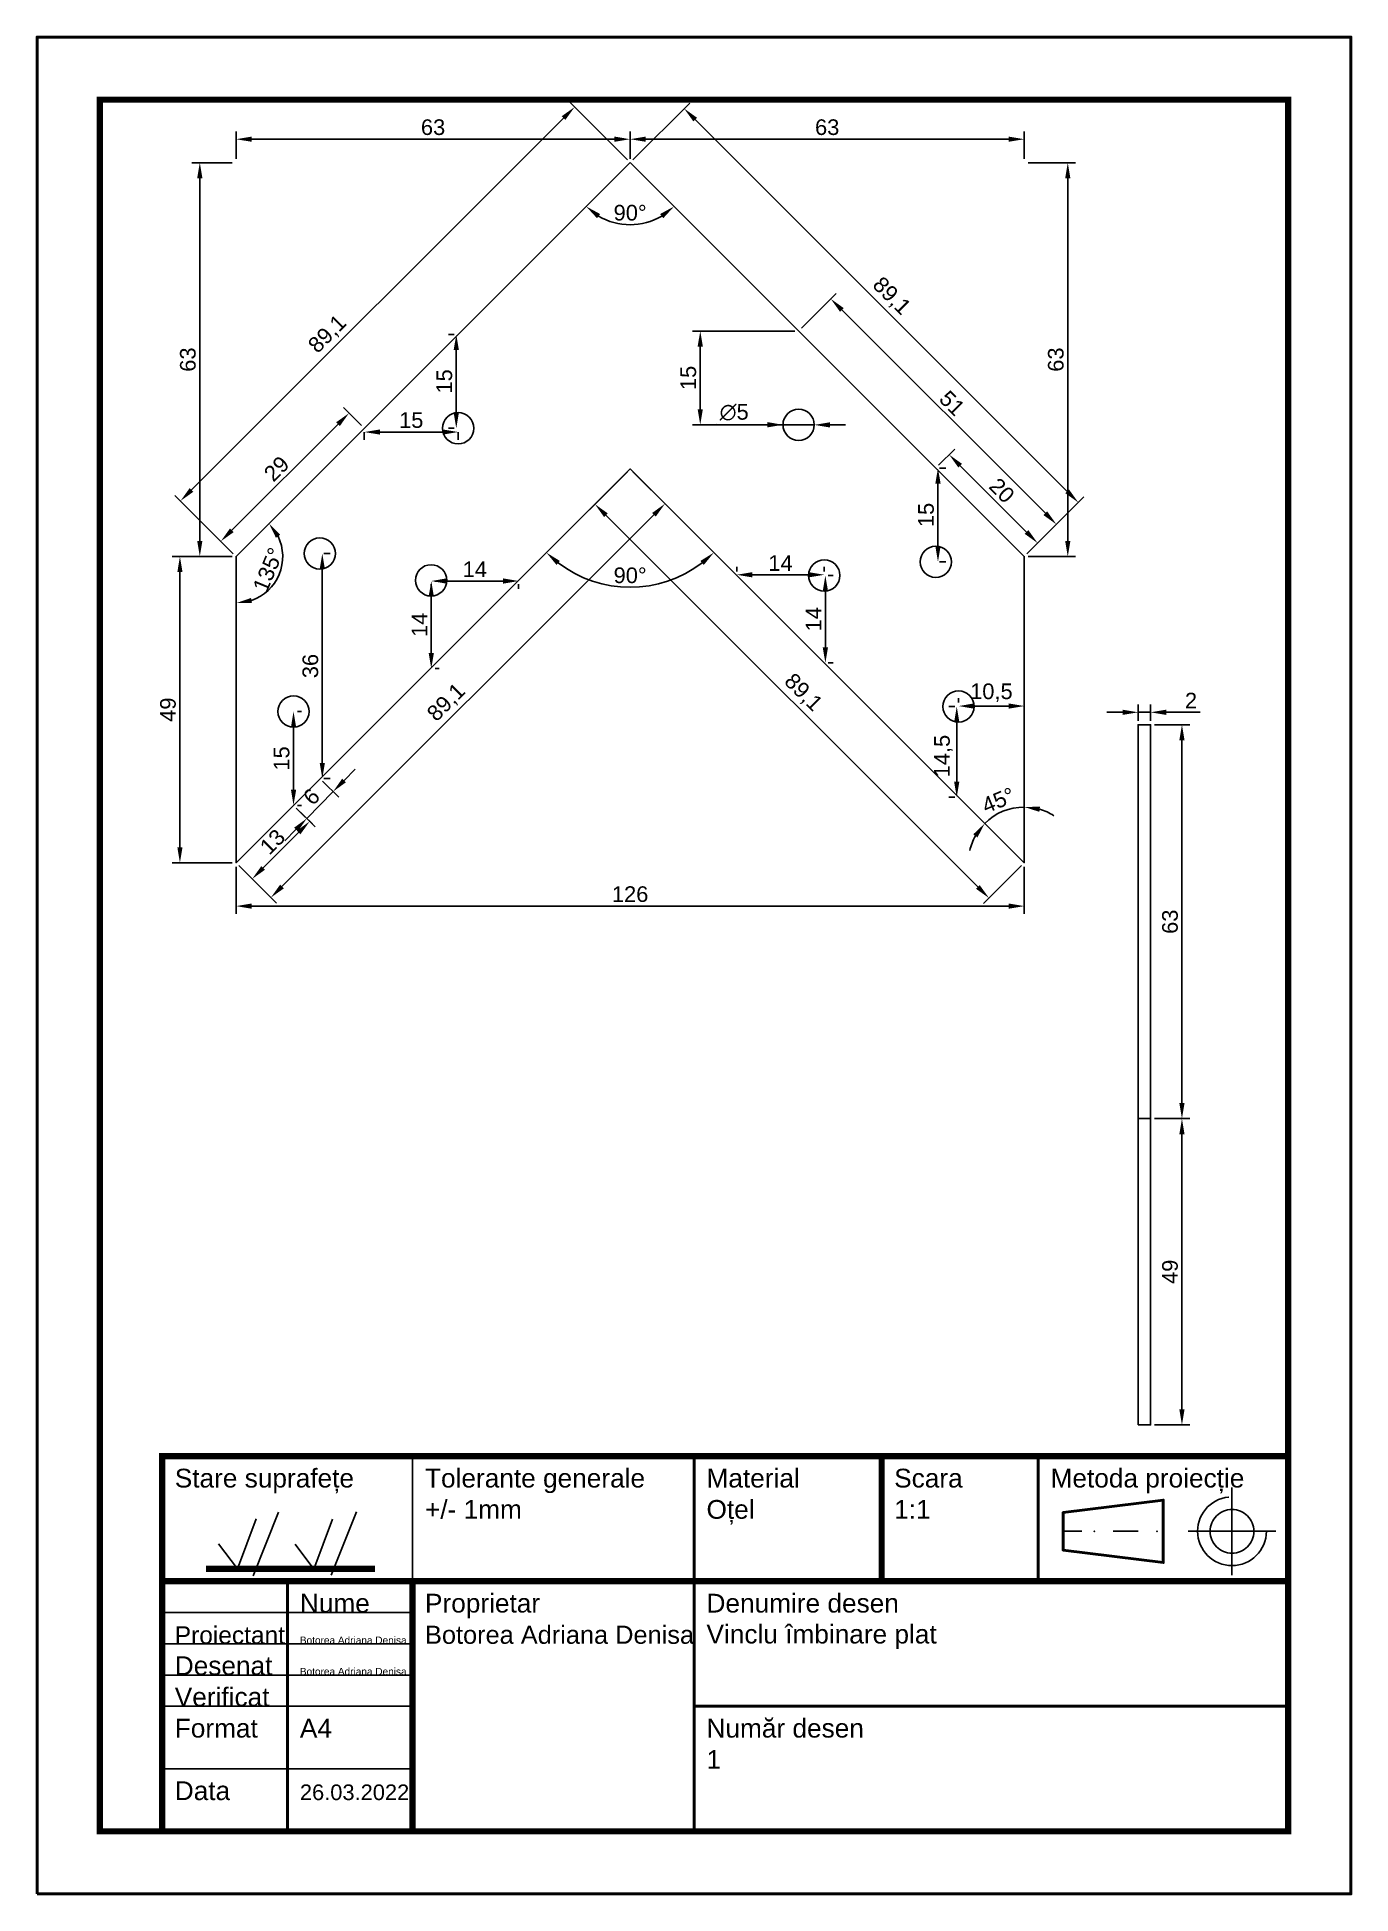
# Model space of a CAD drawing. Header units: millimetres. Extents: x 1366 to 1576, y 1424 to 1721.
import ezdxf

# ---------------------------------------------------------------- set-up
doc = ezdxf.new("R2010")
doc.units = ezdxf.units.MM
doc.linetypes.add('DASHDOTX2', pattern=[50.8, 25.4, -12.7, 0, -12.7])
doc.styles.get("Standard").update_dxf_attribs({"font": 'arial.ttf'})
doc.dimstyles.new('ISO-25', dxfattribs={"dimtxt": 2.5, "dimasz": 2.5, "dimexe": 1.25, "dimexo": 0.625, "dimtad": 1, "dimtxsty": 'Standard', "dimcen": 2.5, "dimadec": 0, "dimazin": 0, "dimtfac": 1, "dimtmove": 0, "dimatfit": 3, "dimfxl": 1, "dimarcsym": 0})

# ---------------------------------------------------------------- blocks, each defined once
blk = doc.blocks.new('*D1')
at = {"color": 0, "lineweight": -2, "transparency": 16777216}
for p, q in [((1460.79, 1701.55), (1460.79, 1705.92)), ((1523.79, 1701.55), (1523.79, 1705.92)), ((1463.29, 1704.67), (1521.29, 1704.67))]:
    blk.add_line(p, q, dxfattribs=at)
at = {"color": 0, "transparency": 16777216}
for points in [[(1463.29, 1705.09), (1463.29, 1704.26), (1460.79, 1704.67)], [(1521.29, 1705.09), (1521.29, 1704.26), (1523.79, 1704.67)]]:
    blk.add_solid(points, dxfattribs=at)
at = {"layer": 'Defpoints', "color": 0, "transparency": 16777216}
for p in [(1523.79, 1704.67), (1460.79, 1700.92), (1523.79, 1700.92)]:
    blk.add_point(p, dxfattribs=at)
at = {"color": 0, "transparency": 16777216, "insert": (1492.29, 1706.58), "char_height": 2.5, "attachment_point": 5}
blk.add_mtext('63', dxfattribs=at)
blk = doc.blocks.new('*D2')
at = {"color": 0, "lineweight": -2, "transparency": 16777216}
for p, q in [((1397.79, 1701.55), (1397.79, 1705.92)), ((1460.79, 1701.55), (1460.79, 1705.92)), ((1400.29, 1704.67), (1458.29, 1704.67))]:
    blk.add_line(p, q, dxfattribs=at)
at = {"color": 0, "transparency": 16777216}
for points in [[(1400.29, 1705.09), (1400.29, 1704.26), (1397.79, 1704.67)], [(1458.29, 1705.09), (1458.29, 1704.26), (1460.79, 1704.67)]]:
    blk.add_solid(points, dxfattribs=at)
at = {"layer": 'Defpoints', "color": 0, "transparency": 16777216}
for p in [(1460.79, 1704.67), (1397.79, 1700.92), (1460.79, 1700.92)]:
    blk.add_point(p, dxfattribs=at)
at = {"color": 0, "transparency": 16777216, "insert": (1429.29, 1706.58), "char_height": 2.5, "attachment_point": 5}
blk.add_mtext('63', dxfattribs=at)
blk = doc.blocks.new('*D3')
at = {"color": 0, "lineweight": -2, "transparency": 16777216}
for p, q in [((1397.17, 1700.92), (1390.75, 1700.92)), ((1392, 1640.42), (1392, 1698.42)), ((1397.17, 1637.92), (1390.75, 1637.92))]:
    blk.add_line(p, q, dxfattribs=at)
at = {"color": 0, "transparency": 16777216}
for points in [[(1391.58, 1698.42), (1392.42, 1698.42), (1392, 1700.92)], [(1391.58, 1640.42), (1392.42, 1640.42), (1392, 1637.92)]]:
    blk.add_solid(points, dxfattribs=at)
at = {"layer": 'Defpoints', "color": 0, "transparency": 16777216}
for p in [(1392, 1700.92), (1397.79, 1700.92), (1397.79, 1637.92)]:
    blk.add_point(p, dxfattribs=at)
at = {"color": 0, "transparency": 16777216, "insert": (1390.1, 1669.42), "char_height": 2.5, "attachment_point": 5, "rotation": 90}
blk.add_mtext('63', dxfattribs=at)
blk = doc.blocks.new('*D4')
at = {"color": 0, "lineweight": -2, "transparency": 16777216}
for p, q in [((1524.42, 1700.92), (1532, 1700.92)), ((1530.75, 1640.42), (1530.75, 1698.42)), ((1524.42, 1637.92), (1532, 1637.92))]:
    blk.add_line(p, q, dxfattribs=at)
at = {"color": 0, "transparency": 16777216}
for points in [[(1530.33, 1698.42), (1531.17, 1698.42), (1530.75, 1700.92)], [(1530.33, 1640.42), (1531.17, 1640.42), (1530.75, 1637.92)]]:
    blk.add_solid(points, dxfattribs=at)
at = {"layer": 'Defpoints', "color": 0, "transparency": 16777216}
for p in [(1523.79, 1700.92), (1530.75, 1700.92), (1523.79, 1637.92)]:
    blk.add_point(p, dxfattribs=at)
at = {"color": 0, "transparency": 16777216, "insert": (1528.85, 1669.42), "char_height": 2.5, "attachment_point": 5, "rotation": 90}
blk.add_mtext('63', dxfattribs=at)
blk = doc.blocks.new('*D5')
at = {"color": 0, "lineweight": -2, "transparency": 16777216}
for p, q in [((1397.79, 1588.3), (1397.79, 1580.75)), ((1523.79, 1588.3), (1523.79, 1580.75)), ((1400.29, 1582), (1521.29, 1582))]:
    blk.add_line(p, q, dxfattribs=at)
at = {"color": 0, "transparency": 16777216}
for points in [[(1400.29, 1582.42), (1400.29, 1581.58), (1397.79, 1582)], [(1521.29, 1582.42), (1521.29, 1581.58), (1523.79, 1582)]]:
    blk.add_solid(points, dxfattribs=at)
at = {"layer": 'Defpoints', "color": 0, "transparency": 16777216}
for p in [(1397.79, 1588.92), (1523.79, 1588.92), (1523.79, 1582)]:
    blk.add_point(p, dxfattribs=at)
at = {"color": 0, "transparency": 16777216, "insert": (1460.79, 1583.9), "char_height": 2.5, "attachment_point": 5}
blk.add_mtext('126', dxfattribs=at)
blk = doc.blocks.new('*D6')
at = {"color": 0, "lineweight": -2, "transparency": 16777216}
for p, q in [((1450.14, 1708.04), (1390.67, 1648.58)), ((1460.35, 1701.37), (1451.02, 1710.69)), ((1397.35, 1638.37), (1388.02, 1647.69))]:
    blk.add_line(p, q, dxfattribs=at)
at = {"color": 0, "transparency": 16777216}
for points in [[(1449.84, 1708.34), (1450.43, 1707.75), (1451.91, 1709.81)], [(1390.38, 1648.87), (1390.97, 1648.28), (1388.91, 1646.81)]]:
    blk.add_solid(points, dxfattribs=at)
at = {"layer": 'Defpoints', "color": 0, "transparency": 16777216}
for p in [(1460.79, 1700.92), (1388.91, 1646.81), (1397.79, 1637.92)]:
    blk.add_point(p, dxfattribs=at)
at = {"color": 0, "transparency": 16777216, "insert": (1412.5, 1673.41), "char_height": 2.5, "attachment_point": 5, "rotation": 45}
blk.add_mtext('89,1', dxfattribs=at)
blk = doc.blocks.new('*D7')
at = {"color": 0, "lineweight": -2, "transparency": 16777216}
for p, q in [((1461.23, 1701.37), (1470.32, 1710.45)), ((1471.2, 1707.8), (1530.67, 1648.33)), ((1524.23, 1638.37), (1533.32, 1647.45))]:
    blk.add_line(p, q, dxfattribs=at)
at = {"color": 0, "transparency": 16777216}
for points in [[(1471.5, 1708.09), (1470.91, 1707.5), (1469.43, 1709.57)], [(1530.96, 1648.63), (1530.37, 1648.04), (1532.43, 1646.57)]]:
    blk.add_solid(points, dxfattribs=at)
at = {"layer": 'Defpoints', "color": 0, "transparency": 16777216}
for p in [(1460.79, 1700.92), (1532.43, 1646.57), (1523.79, 1637.92)]:
    blk.add_point(p, dxfattribs=at)
at = {"color": 0, "transparency": 16777216, "insert": (1502.5, 1679.5), "char_height": 2.5, "attachment_point": 5, "rotation": 315}
blk.add_mtext('89,1', dxfattribs=at)
blk = doc.blocks.new('*D8')
at = {"color": 0, "lineweight": -2, "transparency": 16777216}
for p, q in [((1397.17, 1637.92), (1387.57, 1637.92)), ((1388.82, 1635.42), (1388.82, 1591.42)), ((1397.17, 1588.92), (1387.57, 1588.92))]:
    blk.add_line(p, q, dxfattribs=at)
at = {"color": 0, "transparency": 16777216}
for points in [[(1388.41, 1635.42), (1389.24, 1635.42), (1388.82, 1637.92)], [(1388.41, 1591.42), (1389.24, 1591.42), (1388.82, 1588.92)]]:
    blk.add_solid(points, dxfattribs=at)
at = {"layer": 'Defpoints', "color": 0, "transparency": 16777216}
for p in [(1397.79, 1637.92), (1388.82, 1588.92), (1397.79, 1588.92)]:
    blk.add_point(p, dxfattribs=at)
at = {"color": 0, "transparency": 16777216, "insert": (1386.92, 1613.42), "char_height": 2.5, "attachment_point": 5, "rotation": 90}
blk.add_mtext('49', dxfattribs=at)
blk = doc.blocks.new('*D9')
at = {"color": 0, "lineweight": -2, "transparency": 16777216}
blk.add_arc((1460.79, 1700.92), 9.93, 239.468, 300.532, dxfattribs=at)
at = {"color": 0, "transparency": 16777216}
for points in [[(1455.49, 1692.04), (1456, 1692.7), (1453.77, 1693.91)], [(1465.58, 1692.7), (1466.09, 1692.04), (1467.81, 1693.91)]]:
    blk.add_solid(points, dxfattribs=at)
at = {"layer": 'Defpoints', "color": 0, "transparency": 16777216}
for p in [(1460.79, 1700.92), (1460.79, 1700.92), (1458.22, 1691.34), (1397.79, 1637.92), (1523.79, 1637.92)]:
    blk.add_point(p, dxfattribs=at)
at = {"color": 0, "transparency": 16777216, "insert": (1460.79, 1692.9), "char_height": 2.5, "attachment_point": 5}
blk.add_mtext('90°', dxfattribs=at)
blk = doc.blocks.new('*D11')
at = {"color": 0, "lineweight": -2, "transparency": 16777216}
blk.add_arc((1460.79, 1651.92), 18.92, 232.5745, 307.4255, dxfattribs=at)
at = {"color": 0, "transparency": 16777216}
for points in [[(1449.02, 1636.58), (1449.56, 1637.21), (1447.41, 1638.54)], [(1472.02, 1637.21), (1472.57, 1636.58), (1474.17, 1638.54)]]:
    blk.add_solid(points, dxfattribs=at)
at = {"layer": 'Defpoints', "color": 0, "transparency": 16777216}
for p in [(1460.79, 1651.92), (1460.79, 1651.92), (1455.89, 1633.64), (1397.79, 1588.92), (1523.79, 1588.92)]:
    blk.add_point(p, dxfattribs=at)
at = {"color": 0, "transparency": 16777216, "insert": (1460.79, 1634.9), "char_height": 2.5, "attachment_point": 5}
blk.add_mtext('90°', dxfattribs=at)
blk = doc.blocks.new('*D12')
at = {"color": 0, "lineweight": -2, "transparency": 16777216}
blk.add_arc((1397.79, 1637.92), 7.46, 289.2875, 25.7125, dxfattribs=at)
at = {"color": 0, "transparency": 16777216}
for points in [[(1404.17, 1640.92), (1404.85, 1641.4), (1403.07, 1643.2)], [(1400.33, 1630.47), (1400.19, 1631.29), (1397.79, 1630.46)]]:
    blk.add_solid(points, dxfattribs=at)
at = {"layer": 'Defpoints', "color": 0, "transparency": 16777216}
for p in [(1460.79, 1700.92), (1397.79, 1637.92), (1397.79, 1637.92), (1403.07, 1632.65), (1397.79, 1588.92)]:
    blk.add_point(p, dxfattribs=at)
at = {"color": 0, "transparency": 16777216, "insert": (1402.93, 1635.8), "char_height": 2.5, "attachment_point": 5, "rotation": 67.5}
blk.add_mtext('135°', dxfattribs=at)
blk = doc.blocks.new('*D13')
at = {"color": 0, "lineweight": -2, "transparency": 16777216}
for p, q in [((1461.23, 1651.48), (1467.24, 1645.47)), ((1405.13, 1585.13), (1464.59, 1644.59)), ((1398.23, 1588.48), (1404.24, 1582.47))]:
    blk.add_line(p, q, dxfattribs=at)
at = {"color": 0, "transparency": 16777216}
for points in [[(1464.3, 1644.88), (1464.88, 1644.3), (1466.36, 1646.36)], [(1404.83, 1585.42), (1405.42, 1584.83), (1403.36, 1583.36)]]:
    blk.add_solid(points, dxfattribs=at)
at = {"layer": 'Defpoints', "color": 0, "transparency": 16777216}
for p in [(1460.79, 1651.92), (1466.36, 1646.36), (1397.79, 1588.92)]:
    blk.add_point(p, dxfattribs=at)
at = {"color": 0, "transparency": 16777216, "insert": (1431.5, 1614.5), "char_height": 2.5, "attachment_point": 5, "rotation": 45}
blk.add_mtext('89,1', dxfattribs=at)
blk = doc.blocks.new('*D14')
at = {"color": 0, "lineweight": -2, "transparency": 16777216}
for p, q in [((1460.35, 1651.48), (1454.27, 1645.41)), ((1456.92, 1644.52), (1516.39, 1585.06)), ((1523.35, 1588.48), (1517.27, 1582.41))]:
    blk.add_line(p, q, dxfattribs=at)
at = {"color": 0, "transparency": 16777216}
for points in [[(1457.22, 1644.82), (1456.63, 1644.23), (1455.16, 1646.29)], [(1516.68, 1585.35), (1516.09, 1584.76), (1518.16, 1583.29)]]:
    blk.add_solid(points, dxfattribs=at)
at = {"layer": 'Defpoints', "color": 0, "transparency": 16777216}
for p in [(1460.79, 1651.92), (1523.79, 1588.92), (1518.16, 1583.29)]:
    blk.add_point(p, dxfattribs=at)
at = {"color": 0, "transparency": 16777216, "insert": (1488.38, 1616.08), "char_height": 2.5, "attachment_point": 5, "rotation": 315}
blk.add_mtext('89,1', dxfattribs=at)
blk = doc.blocks.new('*D15')
at = {"color": 0, "lineweight": -2, "transparency": 16777216}
for p, q in [((1407.43, 1597.68), (1410.44, 1594.66)), ((1402.13, 1588.12), (1407.79, 1593.77)), ((1398.23, 1588.48), (1401.25, 1585.47))]:
    blk.add_line(p, q, dxfattribs=at)
at = {"color": 0, "transparency": 16777216}
for points in [[(1407.5, 1594.07), (1408.08, 1593.48), (1409.56, 1595.54)], [(1401.84, 1588.41), (1402.43, 1587.82), (1400.37, 1586.35)]]:
    blk.add_solid(points, dxfattribs=at)
at = {"layer": 'Defpoints', "color": 0, "transparency": 16777216}
for p in [(1406.98, 1598.12), (1409.56, 1595.54), (1397.79, 1588.92)]:
    blk.add_point(p, dxfattribs=at)
at = {"color": 0, "transparency": 16777216, "insert": (1403.62, 1592.29), "char_height": 2.5, "attachment_point": 5, "rotation": 45}
blk.add_mtext('13', dxfattribs=at)
blk = doc.blocks.new('*D16')
at = {"color": 0, "lineweight": -2, "transparency": 16777216}
for p, q in [((1407.61, 1613.12), (1408.23, 1613.12)), ((1406.98, 1600.62), (1406.98, 1610.62)), ((1407.61, 1598.12), (1408.23, 1598.12))]:
    blk.add_line(p, q, dxfattribs=at)
at = {"color": 0, "transparency": 16777216}
for points in [[(1406.57, 1610.62), (1407.4, 1610.62), (1406.98, 1613.12)], [(1406.57, 1600.62), (1407.4, 1600.62), (1406.98, 1598.12)]]:
    blk.add_solid(points, dxfattribs=at)
at = {"layer": 'Defpoints', "color": 0, "transparency": 16777216}
for p in [(1406.98, 1613.12), (1406.98, 1613.12), (1406.98, 1598.12)]:
    blk.add_point(p, dxfattribs=at)
at = {"color": 0, "transparency": 16777216, "insert": (1405.08, 1605.62), "char_height": 2.5, "attachment_point": 5, "rotation": 90}
blk.add_mtext('15', dxfattribs=at)
blk = doc.blocks.new('*D17')
at = {"color": 0, "lineweight": -2, "transparency": 16777216}
for p, q in [((1415.06, 1602.1), (1416.81, 1603.89)), ((1411.63, 1601.97), (1414.2, 1599.44)), ((1409.11, 1596.03), (1413.31, 1600.32)), ((1407.43, 1597.68), (1410.01, 1595.16)), ((1407.36, 1594.25), (1405.61, 1592.46))]:
    blk.add_line(p, q, dxfattribs=at)
at = {"color": 0, "transparency": 16777216}
for points in [[(1414.76, 1602.39), (1415.36, 1601.81), (1413.31, 1600.32)], [(1407.07, 1594.54), (1407.66, 1593.95), (1409.11, 1596.03)]]:
    blk.add_solid(points, dxfattribs=at)
at = {"layer": 'Defpoints', "color": 0, "transparency": 16777216}
for p in [(1411.18, 1602.4), (1406.98, 1598.12), (1413.31, 1600.32)]:
    blk.add_point(p, dxfattribs=at)
at = {"color": 0, "transparency": 16777216, "insert": (1409.85, 1599.5), "char_height": 2.5, "attachment_point": 5, "rotation": 45.5913}
blk.add_mtext('6', dxfattribs=at)
blk = doc.blocks.new('*D18')
at = {"color": 0, "lineweight": -2, "transparency": 16777216}
for p, q in [((1411.81, 1638.4), (1412.83, 1638.4)), ((1411.58, 1635.9), (1411.58, 1604.9)), ((1411.81, 1602.4), (1412.83, 1602.4))]:
    blk.add_line(p, q, dxfattribs=at)
at = {"color": 0, "transparency": 16777216}
for points in [[(1411.17, 1635.9), (1412, 1635.9), (1411.58, 1638.4)], [(1411.17, 1604.9), (1412, 1604.9), (1411.58, 1602.4)]]:
    blk.add_solid(points, dxfattribs=at)
at = {"layer": 'Defpoints', "color": 0, "transparency": 16777216}
for p in [(1411.18, 1638.4), (1411.18, 1602.4), (1411.58, 1602.4)]:
    blk.add_point(p, dxfattribs=at)
at = {"color": 0, "transparency": 16777216, "insert": (1409.68, 1620.4), "char_height": 2.5, "attachment_point": 5, "rotation": 90}
blk.add_mtext('36', dxfattribs=at)
blk = doc.blocks.new('*D19')
at = {"color": 0, "lineweight": -2, "transparency": 16777216}
for p, q in [((1431.47, 1634), (1440.47, 1634)), ((1428.97, 1633.48), (1428.97, 1632.75)), ((1442.97, 1633.48), (1442.97, 1632.75))]:
    blk.add_line(p, q, dxfattribs=at)
at = {"color": 0, "transparency": 16777216}
for points in [[(1431.47, 1634.42), (1431.47, 1633.58), (1428.97, 1634)], [(1440.47, 1634.42), (1440.47, 1633.58), (1442.97, 1634)]]:
    blk.add_solid(points, dxfattribs=at)
at = {"layer": 'Defpoints', "color": 0, "transparency": 16777216}
for p in [(1428.97, 1634.1), (1442.97, 1634.1), (1442.97, 1634)]:
    blk.add_point(p, dxfattribs=at)
at = {"color": 0, "transparency": 16777216, "insert": (1435.97, 1635.88), "char_height": 2.5, "attachment_point": 5}
blk.add_mtext('14', dxfattribs=at)
blk = doc.blocks.new('*D20')
at = {"color": 0, "lineweight": -2, "transparency": 16777216}
for p, q in [((1429.6, 1634), (1430.25, 1634)), ((1429, 1631.5), (1429, 1622.5)), ((1429.6, 1620), (1430.25, 1620))]:
    blk.add_line(p, q, dxfattribs=at)
at = {"color": 0, "transparency": 16777216}
for points in [[(1428.58, 1631.5), (1429.42, 1631.5), (1429, 1634)], [(1428.58, 1622.5), (1429.42, 1622.5), (1429, 1620)]]:
    blk.add_solid(points, dxfattribs=at)
at = {"layer": 'Defpoints', "color": 0, "transparency": 16777216}
for p in [(1428.97, 1634), (1428.97, 1620), (1429, 1620)]:
    blk.add_point(p, dxfattribs=at)
at = {"color": 0, "transparency": 16777216, "insert": (1427.12, 1627), "char_height": 2.5, "attachment_point": 5, "rotation": 90}
blk.add_mtext('14', dxfattribs=at)
blk = doc.blocks.new('*D21')
at = {"color": 0, "lineweight": -2, "transparency": 16777216}
for p, q in [((1417.85, 1658.87), (1414.98, 1661.75)), ((1397.13, 1642.13), (1414.1, 1659.1)), ((1397.35, 1638.37), (1394.47, 1641.24))]:
    blk.add_line(p, q, dxfattribs=at)
at = {"color": 0, "transparency": 16777216}
for points in [[(1413.8, 1659.39), (1414.39, 1658.8), (1415.86, 1660.86)], [(1396.83, 1642.42), (1397.42, 1641.83), (1395.36, 1640.36)]]:
    blk.add_solid(points, dxfattribs=at)
at = {"layer": 'Defpoints', "color": 0, "transparency": 16777216}
for p in [(1415.86, 1660.86), (1418.3, 1658.43), (1397.79, 1637.92)]:
    blk.add_point(p, dxfattribs=at)
at = {"color": 0, "transparency": 16777216, "insert": (1404.27, 1651.96), "char_height": 2.5, "attachment_point": 5, "rotation": 45}
blk.add_mtext('29', dxfattribs=at)
blk = doc.blocks.new('*D22')
at = {"color": 0, "lineweight": -2, "transparency": 16777216}
for p, q in [((1418.3, 1657.81), (1418.3, 1656.58)), ((1420.8, 1657.83), (1430.8, 1657.83)), ((1433.3, 1657.81), (1433.3, 1656.58))]:
    blk.add_line(p, q, dxfattribs=at)
at = {"color": 0, "transparency": 16777216}
for points in [[(1420.8, 1658.25), (1420.8, 1657.42), (1418.3, 1657.83)], [(1430.8, 1658.25), (1430.8, 1657.42), (1433.3, 1657.83)]]:
    blk.add_solid(points, dxfattribs=at)
at = {"layer": 'Defpoints', "color": 0, "transparency": 16777216}
for p in [(1418.3, 1658.43), (1433.3, 1658.43), (1433.3, 1657.83)]:
    blk.add_point(p, dxfattribs=at)
at = {"color": 0, "transparency": 16777216, "insert": (1425.8, 1659.73), "char_height": 2.5, "attachment_point": 5}
blk.add_mtext('15', dxfattribs=at)
blk = doc.blocks.new('*D23')
at = {"color": 0, "lineweight": -2, "transparency": 16777216}
for p, q in [((1432.67, 1673.43), (1431.75, 1673.43)), ((1433, 1660.93), (1433, 1670.93)), ((1432.67, 1658.43), (1431.75, 1658.43))]:
    blk.add_line(p, q, dxfattribs=at)
at = {"color": 0, "transparency": 16777216}
for points in [[(1432.58, 1670.93), (1433.42, 1670.93), (1433, 1673.43)], [(1432.58, 1660.93), (1433.42, 1660.93), (1433, 1658.43)]]:
    blk.add_solid(points, dxfattribs=at)
at = {"layer": 'Defpoints', "color": 0, "transparency": 16777216}
for p in [(1433, 1673.43), (1433.3, 1673.43), (1433.3, 1658.43)]:
    blk.add_point(p, dxfattribs=at)
at = {"color": 0, "transparency": 16777216, "insert": (1431.1, 1665.93), "char_height": 2.5, "attachment_point": 5, "rotation": 90}
blk.add_mtext('15', dxfattribs=at)
blk = doc.blocks.new('*D24')
at = {"color": 0, "lineweight": -2, "transparency": 16777216}
for p, q in [((1512.67, 1613.92), (1511.75, 1613.92)), ((1513, 1611.42), (1513, 1601.92)), ((1512.67, 1599.42), (1511.75, 1599.42))]:
    blk.add_line(p, q, dxfattribs=at)
at = {"color": 0, "transparency": 16777216}
for points in [[(1512.58, 1611.42), (1513.42, 1611.42), (1513, 1613.92)], [(1512.58, 1601.92), (1513.42, 1601.92), (1513, 1599.42)]]:
    blk.add_solid(points, dxfattribs=at)
at = {"layer": 'Defpoints', "color": 0, "transparency": 16777216}
for p in [(1513.29, 1613.92), (1513, 1599.42), (1513.29, 1599.42)]:
    blk.add_point(p, dxfattribs=at)
at = {"color": 0, "transparency": 16777216, "insert": (1510.87, 1606), "char_height": 2.5, "attachment_point": 5, "rotation": 90}
blk.add_mtext('14,5', dxfattribs=at)
blk = doc.blocks.new('*D25')
at = {"color": 0, "lineweight": -2, "transparency": 16777216}
for p, q in [((1513.29, 1614.55), (1513.29, 1615.25)), ((1515.79, 1614), (1521.29, 1614)), ((1523.79, 1614.55), (1523.79, 1615.25))]:
    blk.add_line(p, q, dxfattribs=at)
at = {"color": 0, "transparency": 16777216}
for points in [[(1515.79, 1614.42), (1515.79, 1613.58), (1513.29, 1614)], [(1521.29, 1614.42), (1521.29, 1613.58), (1523.79, 1614)]]:
    blk.add_solid(points, dxfattribs=at)
at = {"layer": 'Defpoints', "color": 0, "transparency": 16777216}
for p in [(1513.29, 1613.92), (1523.79, 1614), (1523.79, 1613.92)]:
    blk.add_point(p, dxfattribs=at)
at = {"color": 0, "transparency": 16777216, "insert": (1518.54, 1616.13), "char_height": 2.5, "attachment_point": 5}
blk.add_mtext('10,5', dxfattribs=at)
blk = doc.blocks.new('*D26')
at = {"color": 0, "lineweight": -2, "transparency": 16777216}
for start, end in [(90, 135), (57.7807, 73.8903), (151.1097, 167.2193)]:
    blk.add_arc((1523.79, 1588.92), 8.92, start, end, dxfattribs=at)
at = {"color": 0, "transparency": 16777216}
for points in [[(1526.21, 1597.08), (1526.32, 1597.91), (1523.79, 1597.85)], [(1515.65, 1593.49), (1516.31, 1592.98), (1517.48, 1595.23)]]:
    blk.add_solid(points, dxfattribs=at)
at = {"layer": 'Defpoints', "color": 0, "transparency": 16777216}
for p in [(1460.79, 1651.92), (1523.79, 1637.92), (1521.48, 1597.54), (1523.79, 1588.92), (1523.79, 1588.92)]:
    blk.add_point(p, dxfattribs=at)
at = {"color": 0, "transparency": 16777216, "insert": (1519.65, 1598.92), "char_height": 2.5, "attachment_point": 5, "rotation": 22.5}
blk.add_mtext('45°', dxfattribs=at)
blk = doc.blocks.new('*D27')
at = {"color": 0, "lineweight": -2, "transparency": 16777216}
for p, q in [((1477.83, 1635.51), (1477.83, 1636.25)), ((1480.33, 1635), (1489.33, 1635)), ((1491.83, 1635.51), (1491.83, 1636.25))]:
    blk.add_line(p, q, dxfattribs=at)
at = {"color": 0, "transparency": 16777216}
for points in [[(1480.33, 1635.42), (1480.33, 1634.58), (1477.83, 1635)], [(1489.33, 1635.42), (1489.33, 1634.58), (1491.83, 1635)]]:
    blk.add_solid(points, dxfattribs=at)
at = {"layer": 'Defpoints', "color": 0, "transparency": 16777216}
for p in [(1477.83, 1634.89), (1491.83, 1635), (1491.83, 1634.89)]:
    blk.add_point(p, dxfattribs=at)
at = {"color": 0, "transparency": 16777216, "insert": (1484.83, 1636.88), "char_height": 2.5, "attachment_point": 5}
blk.add_mtext('14', dxfattribs=at)
blk = doc.blocks.new('*D28')
at = {"color": 0, "lineweight": -2, "transparency": 16777216}
for p, q in [((1492.45, 1634.89), (1493.25, 1634.89)), ((1492, 1632.39), (1492, 1623.39)), ((1492.45, 1620.89), (1493.25, 1620.89))]:
    blk.add_line(p, q, dxfattribs=at)
at = {"color": 0, "transparency": 16777216}
for points in [[(1491.58, 1632.39), (1492.42, 1632.39), (1492, 1634.89)], [(1491.58, 1623.39), (1492.42, 1623.39), (1492, 1620.89)]]:
    blk.add_solid(points, dxfattribs=at)
at = {"layer": 'Defpoints', "color": 0, "transparency": 16777216}
for p in [(1491.83, 1634.89), (1491.83, 1620.89), (1492, 1620.89)]:
    blk.add_point(p, dxfattribs=at)
at = {"color": 0, "transparency": 16777216, "insert": (1490.12, 1627.89), "char_height": 2.5, "attachment_point": 5, "rotation": 90}
blk.add_mtext('14', dxfattribs=at)
blk = doc.blocks.new('*D29')
at = {"color": 0, "lineweight": -2, "transparency": 16777216}
for p, q in [((1510.09, 1652.51), (1512.67, 1655.09)), ((1524.17, 1641.83), (1513.56, 1652.44)), ((1524.23, 1638.37), (1526.82, 1640.95))]:
    blk.add_line(p, q, dxfattribs=at)
at = {"color": 0, "transparency": 16777216}
for points in [[(1513.85, 1652.74), (1513.26, 1652.15), (1511.79, 1654.21)], [(1524.46, 1642.13), (1523.87, 1641.54), (1525.93, 1640.07)]]:
    blk.add_solid(points, dxfattribs=at)
at = {"layer": 'Defpoints', "color": 0, "transparency": 16777216}
for p in [(1509.65, 1652.07), (1511.79, 1654.21), (1523.79, 1637.92)]:
    blk.add_point(p, dxfattribs=at)
at = {"color": 0, "transparency": 16777216, "insert": (1520.21, 1648.48), "char_height": 2.5, "attachment_point": 5, "rotation": 315}
blk.add_mtext('20', dxfattribs=at)
blk = doc.blocks.new('*D30')
at = {"color": 0, "lineweight": -2, "transparency": 16777216}
for p, q in [((1510.27, 1652.07), (1511.25, 1652.07)), ((1510, 1649.57), (1510, 1639.57)), ((1510.27, 1637.07), (1511.25, 1637.07))]:
    blk.add_line(p, q, dxfattribs=at)
at = {"color": 0, "transparency": 16777216}
for points in [[(1509.58, 1649.57), (1510.42, 1649.57), (1510, 1652.07)], [(1509.58, 1639.57), (1510.42, 1639.57), (1510, 1637.07)]]:
    blk.add_solid(points, dxfattribs=at)
at = {"layer": 'Defpoints', "color": 0, "transparency": 16777216}
for p in [(1509.65, 1652.07), (1509.65, 1637.07), (1510, 1637.07)]:
    blk.add_point(p, dxfattribs=at)
at = {"color": 0, "transparency": 16777216, "insert": (1508.1, 1644.57), "char_height": 2.5, "attachment_point": 5, "rotation": 90}
blk.add_mtext('15', dxfattribs=at)
blk = doc.blocks.new('*D31')
at = {"color": 0, "lineweight": -2, "transparency": 16777216}
for p, q in [((1474.6, 1659.02), (1482.73, 1659)), ((1490.23, 1658.98), (1485.23, 1658.99)), ((1492.73, 1658.98), (1495.23, 1658.97))]:
    blk.add_line(p, q, dxfattribs=at)
at = {"color": 0, "transparency": 16777216}
for points in [[(1482.73, 1659.42), (1482.73, 1658.58), (1485.23, 1658.99)], [(1492.73, 1659.39), (1492.73, 1658.56), (1490.23, 1658.98)]]:
    blk.add_solid(points, dxfattribs=at)
at = {"layer": 'Defpoints', "color": 0, "transparency": 16777216}
for p in [(1485.23, 1658.99), (1490.23, 1658.98)]:
    blk.add_point(p, dxfattribs=at)
at = {"color": 0, "transparency": 16777216, "insert": (1477.42, 1660.98), "char_height": 2.5, "attachment_point": 5, "rotation": 359.8704}
blk.add_mtext('∅5', dxfattribs=at)
blk = doc.blocks.new('*D32')
at = {"color": 0, "lineweight": -2, "transparency": 16777216}
for p, q in [((1488.17, 1674.43), (1493.75, 1680.01)), ((1527.17, 1644.83), (1494.64, 1677.36)), ((1524.23, 1638.37), (1529.82, 1643.95))]:
    blk.add_line(p, q, dxfattribs=at)
at = {"color": 0, "transparency": 16777216}
for points in [[(1494.93, 1677.66), (1494.34, 1677.07), (1492.87, 1679.13)], [(1527.46, 1645.13), (1526.87, 1644.54), (1528.93, 1643.07)]]:
    blk.add_solid(points, dxfattribs=at)
at = {"layer": 'Defpoints', "color": 0, "transparency": 16777216}
for p in [(1492.87, 1679.13), (1487.73, 1673.99), (1523.79, 1637.92)]:
    blk.add_point(p, dxfattribs=at)
at = {"color": 0, "transparency": 16777216, "insert": (1512.25, 1662.44), "char_height": 2.5, "attachment_point": 5, "rotation": 315}
blk.add_mtext('51', dxfattribs=at)
blk = doc.blocks.new('*D33')
at = {"color": 0, "lineweight": -2, "transparency": 16777216}
for p, q in [((1487.1, 1673.99), (1470.75, 1673.99)), ((1472, 1661.49), (1472, 1671.49)), ((1487.1, 1658.99), (1470.75, 1658.99))]:
    blk.add_line(p, q, dxfattribs=at)
at = {"color": 0, "transparency": 16777216}
for points in [[(1471.58, 1671.49), (1472.42, 1671.49), (1472, 1673.99)], [(1471.58, 1661.49), (1472.42, 1661.49), (1472, 1658.99)]]:
    blk.add_solid(points, dxfattribs=at)
at = {"layer": 'Defpoints', "color": 0, "transparency": 16777216}
for p in [(1472, 1673.99), (1487.73, 1673.99), (1487.73, 1658.99)]:
    blk.add_point(p, dxfattribs=at)
at = {"color": 0, "transparency": 16777216, "insert": (1470.1, 1666.49), "char_height": 2.5, "attachment_point": 5, "rotation": 90}
blk.add_mtext('15', dxfattribs=at)
blk = doc.blocks.new('*D34')
at = {"color": 0, "lineweight": -2, "transparency": 16777216}
for p, q in [((1544.63, 1548), (1550.25, 1548)), ((1549, 1545.5), (1549, 1501.5)), ((1544.63, 1499), (1550.25, 1499))]:
    blk.add_line(p, q, dxfattribs=at)
at = {"color": 0, "transparency": 16777216}
for points in [[(1548.58, 1545.5), (1549.42, 1545.5), (1549, 1548)], [(1548.58, 1501.5), (1549.42, 1501.5), (1549, 1499)]]:
    blk.add_solid(points, dxfattribs=at)
at = {"layer": 'Defpoints', "color": 0, "transparency": 16777216}
for p in [(1544, 1548), (1544, 1499), (1549, 1499)]:
    blk.add_point(p, dxfattribs=at)
at = {"color": 0, "transparency": 16777216, "insert": (1547.1, 1523.5), "char_height": 2.5, "attachment_point": 5, "rotation": 90}
blk.add_mtext('49', dxfattribs=at)
blk = doc.blocks.new('*D35')
at = {"color": 0, "lineweight": -2, "transparency": 16777216}
for p, q in [((1544.63, 1611), (1550.25, 1611)), ((1549, 1608.5), (1549, 1550.5)), ((1544.63, 1548), (1550.25, 1548))]:
    blk.add_line(p, q, dxfattribs=at)
at = {"color": 0, "transparency": 16777216}
for points in [[(1548.58, 1608.5), (1549.42, 1608.5), (1549, 1611)], [(1548.58, 1550.5), (1549.42, 1550.5), (1549, 1548)]]:
    blk.add_solid(points, dxfattribs=at)
at = {"layer": 'Defpoints', "color": 0, "transparency": 16777216}
for p in [(1544, 1611), (1544, 1548), (1549, 1548)]:
    blk.add_point(p, dxfattribs=at)
at = {"color": 0, "transparency": 16777216, "insert": (1547.1, 1579.5), "char_height": 2.5, "attachment_point": 5, "rotation": 90}
blk.add_mtext('63', dxfattribs=at)
blk = doc.blocks.new('*D36')
at = {"color": 0, "lineweight": -2, "transparency": 16777216}
for p, q in [((1539.5, 1613), (1537, 1613)), ((1542, 1611.62), (1542, 1614.25)), ((1542, 1613), (1544, 1613)), ((1544, 1611.62), (1544, 1614.25)), ((1546.5, 1613), (1551.91, 1613))]:
    blk.add_line(p, q, dxfattribs=at)
at = {"color": 0, "transparency": 16777216}
for points in [[(1539.5, 1613.42), (1539.5, 1612.58), (1542, 1613)], [(1546.5, 1613.42), (1546.5, 1612.58), (1544, 1613)]]:
    blk.add_solid(points, dxfattribs=at)
at = {"layer": 'Defpoints', "color": 0, "transparency": 16777216}
for p in [(1544, 1613), (1542, 1611), (1544, 1611)]:
    blk.add_point(p, dxfattribs=at)
at = {"color": 0, "transparency": 16777216, "insert": (1550.45, 1614.88), "char_height": 2.5, "attachment_point": 5}
blk.add_mtext('2', dxfattribs=at)

msp = doc.modelspace()

# ---------------------------------------------------------------- linework, layer by layer
for p, q in [((1544, 1548), (1542, 1548)), ((1544, 1499), (1544, 1548)), ((1426, 1474), (1426, 1494)), ((1471, 1494), (1473, 1494)), ((1501, 1494), (1503, 1494)), ((1400.541, 1474.892), (1404.605, 1485.05)), ((1413.002, 1474.971), (1417.066, 1485.129)), ((1398, 1476), (1401, 1484)), ((1410.218, 1475.921), (1413.218, 1483.921)), ((1398, 1476), (1395, 1480)), ((1410.218, 1475.921), (1407.218, 1479.921)), ((1386, 1469), (1426, 1469)), ((1386, 1464), (1426, 1464)), ((1386, 1459), (1426, 1459)), ((1386, 1454), (1426, 1454)), ((1471, 1454), (1471, 1454)), ((1471, 1454), (1473, 1454)), ((1386, 1444), (1426, 1444))]:
    msp.add_line(p, q)
at = {"lineweight": 50}
for p, q in [((1471, 1434), (1471, 1494)), ((1526, 1494), (1526, 1474)), ((1406, 1434), (1406, 1474)), ((1566, 1454), (1566, 1474)), ((1566, 1454), (1471, 1454))]:
    msp.add_line(p, q, dxfattribs=at)
at = {"linetype": 'DASHDOTX2'}
for p, q in [((1530, 1482), (1533, 1482)), ((1538, 1482), (1542, 1482))]:
    msp.add_line(p, q, dxfattribs=at)
at = {"lineweight": 50}
msp.add_lwpolyline([(1366, 1424), (1576, 1424), (1576, 1721), (1366, 1721)], close=True, dxfattribs=at)
at = {"lineweight": 100, "const_width": 1}
for points in [[(1376, 1434), (1566, 1434), (1566, 1711), (1376, 1711)], [(1566, 1434), (1386, 1434), (1386, 1494), (1566, 1494)]]:
    msp.add_lwpolyline(points, close=True, dxfattribs=at)
for points in [[(1460.791, 1700.925), (1397.791, 1637.925), (1397.791, 1588.925), (1460.791, 1651.925), (1523.791, 1588.925), (1523.791, 1637.925), (1460.791, 1700.925)], [(1542, 1499), (1544, 1499), (1544, 1611), (1542, 1611), (1542, 1499)]]:
    msp.add_lwpolyline(points)
for points in [[(1501, 1494), (1501, 1474)], [(1393, 1476), (1420, 1476)], [(1471, 1474), (1386, 1474)], [(1426, 1434), (1426, 1474)]]:
    msp.add_lwpolyline(points, dxfattribs=at)
at = {"linetype": 'DASHDOTX2'}
msp.add_lwpolyline([(1557, 1482), (1564, 1482), (1550, 1482), (1557, 1482), (1557, 1475), (1557, 1489)], dxfattribs=at)
at = {"lineweight": 50}
for points in [[(1546, 1482), (1546, 1487), (1546, 1477), (1530, 1479), (1530, 1485), (1546, 1487)], [(1530, 1482), (1530, 1485), (1530, 1479)]]:
    msp.add_lwpolyline(points, dxfattribs=at)
at = {"lineweight": 50, "const_width": 1}
msp.add_lwpolyline([(1566, 1474), (1471, 1474)], dxfattribs=at)
for centre in [(1433.297, 1658.431), (1487.728, 1658.987), (1411.182, 1638.403), (1509.649, 1637.067), (1428.971, 1634.105), (1491.829, 1634.887), (1513.291, 1613.925), (1406.983, 1613.117)]:
    msp.add_circle(centre, 2.5)
at = {"linetype": 'DASHDOTX2'}
for radius in [5.5, 3.5]:
    msp.add_circle((1557, 1482), radius, dxfattribs=at)
for p in [(1535, 1482), (1545, 1482), (1557, 1482)]:
    msp.add_point(p, dxfattribs=at)

# ---------------------------------------------------------------- texts
at = {"lineweight": 50}
for s, p in [('Stare suprafețe', (1388, 1489)), ('Tolerante generale', (1428, 1489)), ('Material', (1473, 1489)), ('Scara', (1503, 1489)), ('Metoda proiecție', (1528, 1489)), ('Proprietar', (1428, 1469)), ('Denumire desen', (1473, 1469)), ('Număr desen', (1473, 1449))]:
    msp.add_text(s, height=3, dxfattribs=at).set_placement(p)
for s, height, p in [('+/- 1mm', 3, (1428, 1484)), ('Oțel', 3, (1473, 1484)), ('1:1', 3, (1503, 1484)), ('Nume', 3, (1408, 1469)), ('Vinclu îmbinare plat', 3, (1473, 1464.05)), ('Proiectant', 2.8, (1388, 1464)), ('Botorea Adriana Denisa', 1.15, (1408, 1464)), ('Botorea Adriana Denisa', 2.9, (1428, 1464)), ('Desenat', 3, (1388, 1459)), ('Botorea Adriana Denisa', 1.15, (1408, 1459)), ('Verificat', 3, (1388, 1454)), ('Format', 3, (1388, 1449)), ('A4', 3, (1408, 1449)), ('1', 3, (1473, 1444)), ('Data', 3, (1388, 1439)), ('26.03.2022', 2.5, (1408, 1439))]:
    msp.add_text(s, height=height).set_placement(p)

# ---------------------------------------------------------------- dimensions: what is measured, and where the dimension line sits
at = {"color": 1}
for base, p1, p2, angle, picture, middle in [((1388.906, 1646.809), (1460.791, 1700.925), (1397.791, 1637.925), 225, '*D6', (1414, 1671.902)), ((1532.433, 1646.567), (1460.791, 1700.925), (1523.791, 1637.925), 315, '*D7', (1501, 1678)), ((1530.75, 1700.925), (1523.791, 1637.925), (1523.791, 1700.925), 90, '*D4', (1530.75, 1669.425)), ((1433, 1673.431), (1433.297, 1658.431), (1433.297, 1673.431), 90, '*D23', (1433, 1665.931)), ((1433.297, 1657.832), (1418.297, 1658.431), (1433.297, 1658.431), 0, '*D22', (1425.797, 1657.832)), ((1466.358, 1646.358), (1397.791, 1588.925), (1460.791, 1651.925), 45, '*D13', (1433, 1613)), ((1518.156, 1583.29), (1460.791, 1651.925), (1523.791, 1588.925), 315, '*D14', (1486.875, 1614.572)), ((1388.822, 1588.925), (1397.791, 1637.925), (1397.791, 1588.925), 270, '*D8', (1388.822, 1613.425)), ((1411.583, 1602.403), (1411.182, 1638.403), (1411.182, 1602.403), 270, '*D18', (1411.583, 1620.403)), ((1442.971, 1634), (1428.971, 1634.105), (1442.971, 1634.105), 0, '*D19', (1435.971, 1634)), ((1491.829, 1635), (1477.829, 1634.887), (1491.829, 1634.887), 0, '*D27', (1484.829, 1635)), ((1429, 1620), (1428.971, 1634), (1428.971, 1620), 270, '*D20', (1429, 1627)), ((1492, 1620.887), (1491.829, 1634.887), (1491.829, 1620.887), 270, '*D28', (1492, 1627.887)), ((1523.791, 1614), (1513.291, 1613.925), (1523.791, 1613.925), 0, '*D25', (1518.541, 1614)), ((1513, 1599.425), (1513.291, 1613.925), (1513.291, 1599.425), 270, '*D24', (1513, 1606)), ((1549, 1499), (1544, 1548), (1544, 1499), 270, '*D34', (1549, 1523.5))]:
    dim = msp.add_linear_dim(base=base, p1=p1, p2=p2, angle=angle, dimstyle='ISO-25', dxfattribs=at)
    dim.commit()
    dim.dimension.update_dxf_attribs({"geometry": picture, "text_midpoint": middle, "dimtype": 161})
dim = msp.add_linear_dim(base=(1460.791, 1704.675), p1=(1397.791, 1700.925), p2=(1460.791, 1700.925), dimstyle='ISO-25', dxfattribs=at)
dim.commit()
dim.dimension.update_dxf_attribs({"geometry": '*D2', "text_midpoint": (1429.291, 1706.577)})
dim = msp.add_linear_dim(base=(1523.791, 1704.675), p1=(1460.791, 1700.925), p2=(1523.791, 1700.925), dimstyle='ISO-25', dxfattribs=at)
dim.commit()
dim.dimension.update_dxf_attribs({"geometry": '*D1', "text_midpoint": (1492.291, 1704.675), "dimtype": 160})
for p1, p2, distance, picture, middle in [((1397.791, 1637.925), (1397.791, 1700.925), 5.791, '*D3', (1390.098, 1669.425)), ((1523.791, 1637.925), (1487.728, 1673.987), -7.272, '*D32', (1512.246, 1662.443)), ((1487.728, 1658.987), (1487.728, 1673.987), 15.728, '*D33', (1470.099, 1666.487)), ((1397.791, 1637.925), (1418.297, 1658.431), 3.441, '*D21', (1404.266, 1651.955)), ((1523.791, 1637.925), (1509.649, 1652.067), -3.03, '*D29', (1520.207, 1648.483)), ((1509.649, 1652.067), (1509.649, 1637.067), 0.351, '*D30', (1508.099, 1644.567)), ((1542, 1611), (1544, 1611), 2, '*D36', (1550.453, 1614.88)), ((1406.983, 1598.117), (1406.983, 1613.117), 0, '*D16', (1405.082, 1605.617)), ((1544, 1611), (1544, 1548), 5, '*D35', (1547.098, 1579.5)), ((1406.983, 1598.117), (1411.182, 1602.403), -2.981, '*D17', (1409.853, 1599.505)), ((1397.791, 1588.925), (1406.983, 1598.117), -3.641, '*D15', (1403.617, 1592.291)), ((1397.791, 1588.925), (1523.791, 1588.925), -6.925, '*D5', (1460.791, 1583.901))]:
    dim = msp.add_aligned_dim(p1=p1, p2=p2, distance=distance, dimstyle='ISO-25', dxfattribs=at)
    dim.commit()
    dim.dimension.update_dxf_attribs({"geometry": picture, "text_midpoint": middle})
for base, line1, line2, picture, middle in [((1458.222, 1691.336), ((1523.791, 1637.925), (1460.791, 1700.925)), ((1460.791, 1700.925), (1397.791, 1637.925)), '*D9', (1460.791, 1692.899)), ((1403.067, 1632.648), ((1460.791, 1700.925), (1397.791, 1637.925)), ((1397.791, 1637.925), (1397.791, 1588.925)), '*D12', (1402.927, 1635.797)), ((1521.482, 1597.541), ((1523.791, 1588.925), (1523.791, 1637.925)), ((1460.791, 1651.925), (1523.791, 1588.925)), '*D26', (1519.651, 1598.918))]:
    dim = msp.add_angular_dim_2l(base=base, line1=line1, line2=line2, dimstyle='ISO-25', dxfattribs=at)
    dim.commit()
    dim.dimension.update_dxf_attribs({"geometry": picture, "text_midpoint": middle})
dim = msp.add_diameter_dim_2p(p1=(1490.228, 1658.981), p2=(1485.228, 1658.993), dimstyle='ISO-25', dxfattribs=at)
dim.commit()
dim.dimension.update_dxf_attribs({"geometry": '*D31', "text_midpoint": (1477.419, 1660.982)})
dim = msp.add_angular_dim_2l(base=(1455.893, 1633.645), line1=((1460.791, 1651.925), (1523.791, 1588.925)), line2=((1397.791, 1588.925), (1460.791, 1651.925)), dimstyle='ISO-25', dxfattribs=at)
dim.commit()
dim.dimension.update_dxf_attribs({"geometry": '*D11', "text_midpoint": (1460.791, 1633), "dimtype": 162})

doc.saveas('drawing.dxf')
